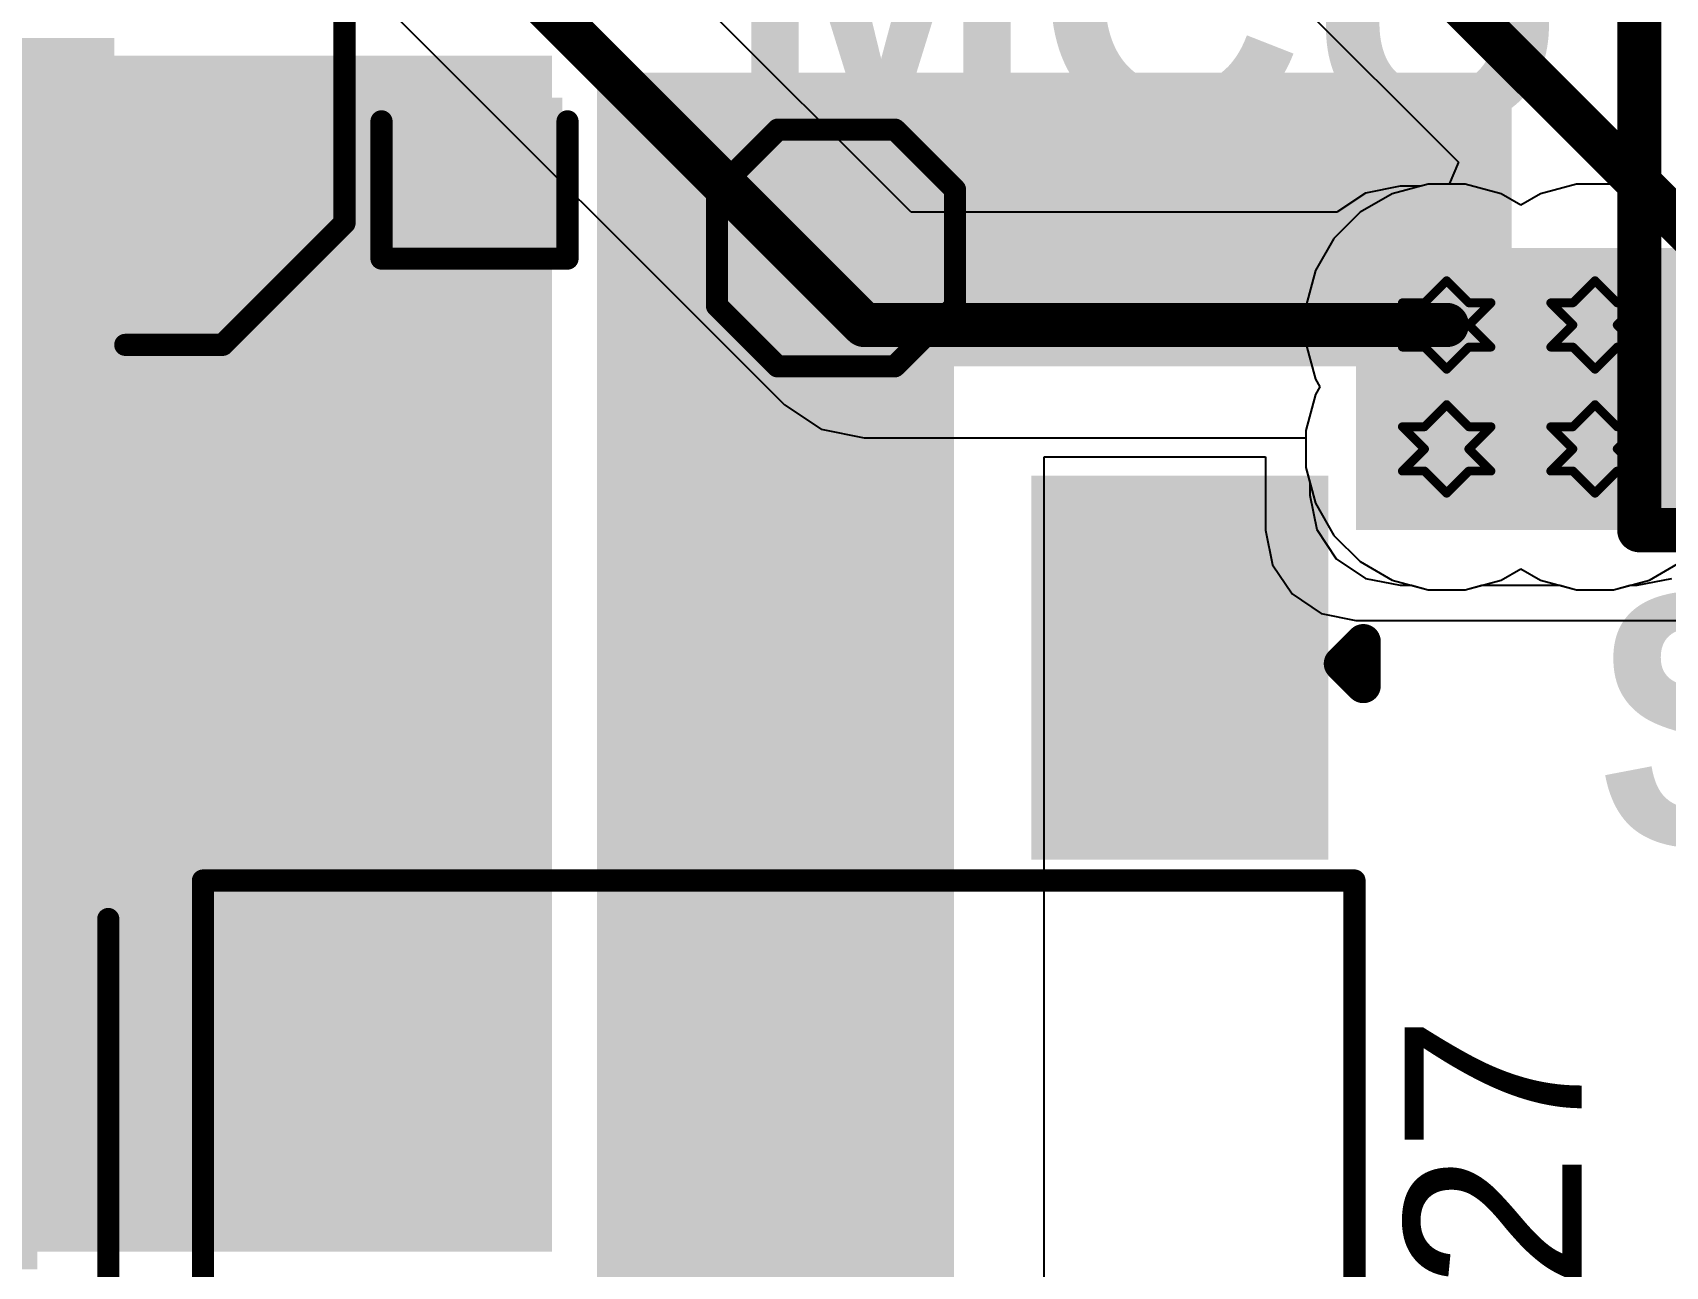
# Model space of a CAD drawing. Header units: inches. Extents: x -3 to 5437, y -3 to 5435.
# Drawn here: x 81.16 to 90.52, y 53.15 to 60.22 of the extents above; entities that cross this region are included whole.
import ezdxf

# ---------------------------------------------------------------- set-up
doc = ezdxf.new("R2010")
doc.units = ezdxf.units.IN
for name, color, linetype in [('Bottom Layer', 5, 'Continuous'), ('Bottom Solder', 6, 'Continuous'), ('Drill Drawing', 1, 'Continuous'), ('GND', 16, 'Continuous'), ('PWR', 76, 'Continuous'), ('Top Layer', 1, 'Continuous'), ('Top Overlay', 2, 'Continuous'), ('Top Paste', 8, 'Continuous'), ('Top Solder', 216, 'Continuous'), ('Via Holes', 16, 'Continuous')]:
    doc.layers.add(name, color=color, linetype=linetype)
doc.styles.add('Arial', font='', dxfattribs={"height": 0.2})
doc.styles.add('Arial_Bold', font='', dxfattribs={"height": 0.2})
doc.styles.get('Arial').set_extended_font_data('Arial')
doc.styles.get('Arial_Bold').set_extended_font_data('Arial', bold=True)

# ---------------------------------------------------------------- blocks, each defined once
blk = doc.blocks.new('SOT__223_16')
at = {"layer": 'Top Layer'}
for points in [[(-1.9, 4.05), (1.9, 4.05), (1.9, 2.05), (-1.9, 2.05)], [(-3.05, -2.05), (-1.55, -2.05), (-1.55, -4.05), (-3.05, -4.05)], [(-0.75, -2.05), (0.75, -2.05), (0.75, -4.05), (-0.75, -4.05)], [(1.55, -2.05), (3.05, -2.05), (3.05, -4.05), (1.55, -4.05)]]:
    blk.add_hatch(color=1, dxfattribs=at).paths.add_polyline_path(points)
at = {"layer": 'Top Paste'}
for points in [[(-1.9, 4.05), (1.9, 4.05), (1.9, 2.05), (-1.9, 2.05)], [(-3.05, -2.05), (-1.55, -2.05), (-1.55, -4.05), (-3.05, -4.05)], [(-0.75, -2.05), (0.75, -2.05), (0.75, -4.05), (-0.75, -4.05)], [(1.55, -2.05), (3.05, -2.05), (3.05, -4.05), (1.55, -4.05)]]:
    blk.add_hatch(color=8, dxfattribs=at).paths.add_polyline_path(points)
at = {"layer": 'Top Solder'}
for points in [[(-2.0016, 4.1516), (2.0016, 4.1516), (2.0016, 1.9484), (-2.0016, 1.9484)], [(-3.1516, -1.9484), (-1.4484, -1.9484), (-1.4484, -4.1516), (-3.1516, -4.1516)], [(-0.8516, -1.9484), (0.8516, -1.9484), (0.8516, -4.1516), (-0.8516, -4.1516)], [(1.4484, -1.9484), (3.1516, -1.9484), (3.1516, -4.1516), (1.4484, -4.1516)]]:
    blk.add_hatch(color=216, dxfattribs=at).paths.add_polyline_path(points)
at = {"layer": 'Top Overlay'}
for points in [[(3.302, 1.8034, 0.127, 0.127, 0), (-3.302, 1.8034, 0.127, 0.127, 0)], [(-3.302, 1.8034, 0.127, 0.127, 0), (-3.302, -1.8288, 0.127, 0.127, 0)], [(3.302, 1.8034, 0.127, 0.127, 0), (3.302, -1.8288, 0.127, 0.127, 0)], [(3.302, -1.8288, 0.127, 0.127, 0), (-3.302, -1.8288, 0.127, 0.127, 0)], [(-3.2258, -3.0734, 0.2, 0.2, 0), (-3.3528, -2.9464, 0.2, 0.2, 0)], [(-3.3528, -2.9464, 0.2, 0.2, 0), (-3.3528, -3.2004, 0.2, 0.2, 0)], [(-3.2258, -3.0734, 0.2, 0.2, 0), (-3.3528, -3.2004, 0.2, 0.2, 0)]]:
    blk.add_lwpolyline(points, format="xyseb", dxfattribs=at)
for points in [[(-3.3338, 1.8034, 0.0635, 0.0635, 1), (-3.2702, 1.8034, 0.0635, 0.0635, 1)], [(-3.3338, 1.8034, 0.0635, 0.0635, 1), (-3.2702, 1.8034, 0.0635, 0.0635, 1)], [(3.2702, 1.8034, 0.0635, 0.0635, 1), (3.3338, 1.8034, 0.0635, 0.0635, 1)], [(3.2702, 1.8034, 0.0635, 0.0635, 1), (3.3338, 1.8034, 0.0635, 0.0635, 1)], [(-3.3338, -1.8288, 0.0635, 0.0635, 1), (-3.2702, -1.8288, 0.0635, 0.0635, 1)], [(-3.3338, -1.8288, 0.0635, 0.0635, 1), (-3.2702, -1.8288, 0.0635, 0.0635, 1)], [(3.2702, -1.8288, 0.0635, 0.0635, 1), (3.3338, -1.8288, 0.0635, 0.0635, 1)], [(3.2702, -1.8288, 0.0635, 0.0635, 1), (3.3338, -1.8288, 0.0635, 0.0635, 1)], [(-3.4028, -2.9464, 0.1, 0.1, 1), (-3.3028, -2.9464, 0.1, 0.1, 1)], [(-3.4028, -2.9464, 0.1, 0.1, 1), (-3.3028, -2.9464, 0.1, 0.1, 1)], [(-3.2758, -3.0734, 0.1, 0.1, 1), (-3.1758, -3.0734, 0.1, 0.1, 1)], [(-3.2758, -3.0734, 0.1, 0.1, 1), (-3.1758, -3.0734, 0.1, 0.1, 1)], [(-3.4028, -3.2004, 0.1, 0.1, 1), (-3.3028, -3.2004, 0.1, 0.1, 1)], [(-3.4028, -3.2004, 0.1, 0.1, 1), (-3.3028, -3.2004, 0.1, 0.1, 1)]]:
    blk.add_lwpolyline(points, format="xyseb", close=True, dxfattribs=at)
blk = doc.blocks.new('C___0603_18')
at = {"layer": 'Top Layer'}
for points in [[(-0.381, 0.4445), (-0.381, -0.4445), (-1.143, -0.4445), (-1.143, 0.4445)], [(1.143, 0.4445), (1.143, -0.4445), (0.381, -0.4445), (0.381, 0.4445)]]:
    blk.add_hatch(color=1, dxfattribs=at).paths.add_polyline_path(points)
at = {"layer": 'Top Paste'}
for points in [[(-0.381, 0.4445), (-0.381, -0.4445), (-1.143, -0.4445), (-1.143, 0.4445)], [(1.143, 0.4445), (1.143, -0.4445), (0.381, -0.4445), (0.381, 0.4445)]]:
    blk.add_hatch(color=8, dxfattribs=at).paths.add_polyline_path(points)
at = {"layer": 'Top Solder'}
for points in [[(-0.321, 0.5045), (-0.321, -0.5045), (-1.203, -0.5045), (-1.203, 0.5045)], [(1.203, 0.5045), (1.203, -0.5045), (0.321, -0.5045), (0.321, 0.5045)]]:
    blk.add_hatch(color=216, dxfattribs=at).paths.add_polyline_path(points)
at = {"layer": 'Top Overlay'}
for points in [[(-0.4572, 0.5334, 0.127, 0.127, 0), (-1.2446, 0.5334, 0.127, 0.127, 0)], [(-1.2446, -0.5334, 0.127, 0.127, 0), (-1.2446, 0.5334, 0.127, 0.127, 0)], [(1.2446, 0.5334, 0.127, 0.127, 0), (0.4572, 0.5334, 0.127, 0.127, 0)], [(1.2446, -0.5334, 0.127, 0.127, 0), (1.2446, 0.5334, 0.127, 0.127, 0)], [(-0.4572, -0.5334, 0.127, 0.127, 0), (-1.2446, -0.5334, 0.127, 0.127, 0)], [(1.2446, -0.5334, 0.127, 0.127, 0), (0.4572, -0.5334, 0.127, 0.127, 0)]]:
    blk.add_lwpolyline(points, format="xyseb", dxfattribs=at)
for points in [[(-1.2764, 0.5334, 0.0635, 0.0635, 1), (-1.2128, 0.5334, 0.0635, 0.0635, 1)], [(-1.2764, 0.5334, 0.0635, 0.0635, 1), (-1.2128, 0.5334, 0.0635, 0.0635, 1)], [(-0.4889, 0.5334, 0.0635, 0.0635, 1), (-0.4254, 0.5334, 0.0635, 0.0635, 1)], [(0.4254, 0.5334, 0.0635, 0.0635, 1), (0.4889, 0.5334, 0.0635, 0.0635, 1)], [(1.2128, 0.5334, 0.0635, 0.0635, 1), (1.2764, 0.5334, 0.0635, 0.0635, 1)], [(1.2128, 0.5334, 0.0635, 0.0635, 1), (1.2764, 0.5334, 0.0635, 0.0635, 1)], [(-1.2764, -0.5334, 0.0635, 0.0635, 1), (-1.2128, -0.5334, 0.0635, 0.0635, 1)], [(-1.2764, -0.5334, 0.0635, 0.0635, 1), (-1.2128, -0.5334, 0.0635, 0.0635, 1)], [(-0.4889, -0.5334, 0.0635, 0.0635, 1), (-0.4254, -0.5334, 0.0635, 0.0635, 1)], [(0.4254, -0.5334, 0.0635, 0.0635, 1), (0.4889, -0.5334, 0.0635, 0.0635, 1)], [(1.2128, -0.5334, 0.0635, 0.0635, 1), (1.2764, -0.5334, 0.0635, 0.0635, 1)], [(1.2128, -0.5334, 0.0635, 0.0635, 1), (1.2764, -0.5334, 0.0635, 0.0635, 1)]]:
    blk.add_lwpolyline(points, format="xyseb", close=True, dxfattribs=at)
blk = doc.blocks.new('RVT1E100M0405__19')
at = {"layer": 'Top Layer'}
for points in [[(-3.1, 0.8), (-0.5, 0.8), (-0.5, -0.8), (-3.1, -0.8)], [(0.5, 0.8), (3.1, 0.8), (3.1, -0.8), (0.5, -0.8)]]:
    blk.add_hatch(color=1, dxfattribs=at).paths.add_polyline_path(points)
at = {"layer": 'Top Paste'}
for points in [[(-3.1, 0.8), (-0.5, 0.8), (-0.5, -0.8), (-3.1, -0.8)], [(0.5, 0.8), (3.1, 0.8), (3.1, -0.8), (0.5, -0.8)]]:
    blk.add_hatch(color=8, dxfattribs=at).paths.add_polyline_path(points)
at = {"layer": 'Top Solder'}
for points in [[(-3.2016, 0.9016), (-0.3984, 0.9016), (-0.3984, -0.9016), (-3.2016, -0.9016)], [(0.3984, 0.9016), (3.2016, 0.9016), (3.2016, -0.9016), (0.3984, -0.9016)]]:
    blk.add_hatch(color=216, dxfattribs=at).paths.add_polyline_path(points)
at = {"layer": 'Top Overlay'}
for points in [[(-1.4605, 2.2225, 0.127, 0.127, 0), (-2.159, 1.524, 0.127, 0.127, 0)], [(-1.4605, 2.2225, 0.127, 0.127, 0), (-1.27, 2.2225, 0.127, 0.127, 0)], [(-1.27, 2.2225, 0.127, 0.127, 0), (2.159, 2.2225, 0.127, 0.127, 0)], [(2.159, 2.2225, 0.127, 0.127, 0), (2.159, 0.9906, 0.127, 0.127, 0)], [(-2.7432, 1.651, 0.127, 0.127, 0), (-2.7432, 0.9398, 0.127, 0.127, 0)], [(-2.159, 1.524, 0.127, 0.127, 0), (-2.159, 0.9652, 0.127, 0.127, 0)], [(-3.0988, 1.2954, 0.127, 0.127, 0), (-2.3876, 1.2954, 0.127, 0.127, 0)], [(-2.159, -0.9652, 0.127, 0.127, 0), (-2.159, -1.524, 0.127, 0.127, 0)], [(2.159, -0.9906, 0.127, 0.127, 0), (2.159, -2.2225, 0.127, 0.127, 0)], [(-2.159, -1.524, 0.127, 0.127, 0), (-1.4605, -2.2225, 0.127, 0.127, 0)], [(-1.4605, -2.2225, 0.127, 0.127, 0), (-1.27, -2.2225, 0.127, 0.127, 0)], [(-1.27, -2.2225, 0.127, 0.127, 0), (2.159, -2.2225, 0.127, 0.127, 0)]]:
    blk.add_lwpolyline(points, format="xyseb", dxfattribs=at)
for points in [[(-1.4923, 2.2225, 0.0635, 0.0635, 1), (-1.4287, 2.2225, 0.0635, 0.0635, 1)], [(-1.4923, 2.2225, 0.0635, 0.0635, 1), (-1.4287, 2.2225, 0.0635, 0.0635, 1)], [(-1.3017, 2.2225, 0.0635, 0.0635, 1), (-1.2383, 2.2225, 0.0635, 0.0635, 1)], [(-1.3017, 2.2225, 0.0635, 0.0635, 1), (-1.2383, 2.2225, 0.0635, 0.0635, 1)], [(2.1273, 2.2225, 0.0635, 0.0635, 1), (2.1907, 2.2225, 0.0635, 0.0635, 1)], [(2.1273, 2.2225, 0.0635, 0.0635, 1), (2.1907, 2.2225, 0.0635, 0.0635, 1)], [(-2.775, 1.651, 0.0635, 0.0635, 1), (-2.7115, 1.651, 0.0635, 0.0635, 1)], [(-2.1907, 1.524, 0.0635, 0.0635, 1), (-2.1273, 1.524, 0.0635, 0.0635, 1)], [(-2.1907, 1.524, 0.0635, 0.0635, 1), (-2.1273, 1.524, 0.0635, 0.0635, 1)], [(-3.1305, 1.2954, 0.0635, 0.0635, 1), (-3.0671, 1.2954, 0.0635, 0.0635, 1)], [(-2.4194, 1.2954, 0.0635, 0.0635, 1), (-2.3559, 1.2954, 0.0635, 0.0635, 1)], [(2.1273, 0.9906, 0.0635, 0.0635, 1), (2.1907, 0.9906, 0.0635, 0.0635, 1)], [(-2.775, 0.9398, 0.0635, 0.0635, 1), (-2.7115, 0.9398, 0.0635, 0.0635, 1)], [(-2.1907, 0.9652, 0.0635, 0.0635, 1), (-2.1272, 0.9652, 0.0635, 0.0635, 1)], [(-2.1907, -0.9652, 0.0635, 0.0635, 1), (-2.1272, -0.9652, 0.0635, 0.0635, 1)], [(2.1273, -0.9906, 0.0635, 0.0635, 1), (2.1907, -0.9906, 0.0635, 0.0635, 1)], [(-2.1907, -1.524, 0.0635, 0.0635, 1), (-2.1273, -1.524, 0.0635, 0.0635, 1)], [(-2.1907, -1.524, 0.0635, 0.0635, 1), (-2.1273, -1.524, 0.0635, 0.0635, 1)], [(-1.4923, -2.2225, 0.0635, 0.0635, 1), (-1.4287, -2.2225, 0.0635, 0.0635, 1)], [(-1.4923, -2.2225, 0.0635, 0.0635, 1), (-1.4287, -2.2225, 0.0635, 0.0635, 1)], [(-1.3017, -2.2225, 0.0635, 0.0635, 1), (-1.2383, -2.2225, 0.0635, 0.0635, 1)], [(-1.3017, -2.2225, 0.0635, 0.0635, 1), (-1.2383, -2.2225, 0.0635, 0.0635, 1)], [(2.1273, -2.2225, 0.0635, 0.0635, 1), (2.1907, -2.2225, 0.0635, 0.0635, 1)], [(2.1273, -2.2225, 0.0635, 0.0635, 1), (2.1907, -2.2225, 0.0635, 0.0635, 1)]]:
    blk.add_lwpolyline(points, format="xyseb", close=True, dxfattribs=at)
blk = doc.blocks.new('T____________0_5___36')
at = {"layer": 'Top Layer'}
blk.add_hatch(color=1, dxfattribs=at).paths.add_polyline_path([(0.25, 0.5), (-0.25, 0.5), (-0.5, 0.25), (-0.5, -0.25), (-0.25, -0.5), (0.25, -0.5), (0.5, -0.25), (0.5, 0.25)])
at = {"layer": 'Top Paste'}
blk.add_hatch(color=8, dxfattribs=at).paths.add_polyline_path([(0.25, 0.5), (-0.25, 0.5), (-0.5, 0.25), (-0.5, -0.25), (-0.25, -0.5), (0.25, -0.5), (0.5, -0.25), (0.5, 0.25)])
at = {"layer": 'Top Solder'}
blk.add_hatch(color=216, dxfattribs=at).paths.add_polyline_path([(0.3008, 0.6016), (-0.3008, 0.6016), (-0.6016, 0.3008), (-0.6016, -0.3008), (-0.3008, -0.6016), (0.3008, -0.6016), (0.6016, -0.3008), (0.6016, 0.3008)])
at = {"layer": 'Top Overlay'}
for points in [[(-0.3355, 0.6795, 0.127, 0.127, 0), (-0.6819, 0.3332, 0.127, 0.127, 0)], [(0.3365, 0.6795, 0.127, 0.127, 0), (-0.3355, 0.6795, 0.127, 0.127, 0)], [(0.6836, 0.3324, 0.127, 0.127, 0), (0.3365, 0.6795, 0.127, 0.127, 0)], [(-0.6819, 0.3332, 0.127, 0.127, 0), (-0.6819, -0.3341, 0.127, 0.127, 0)], [(0.6836, 0.3324, 0.127, 0.127, 0), (0.6836, -0.3298, 0.127, 0.127, 0)], [(-0.3374, -0.6786, 0.127, 0.127, 0), (-0.6819, -0.3341, 0.127, 0.127, 0)], [(0.6836, -0.3298, 0.127, 0.127, 0), (0.3349, -0.6786, 0.127, 0.127, 0)], [(0.3349, -0.6786, 0.127, 0.127, 0), (-0.3374, -0.6786, 0.127, 0.127, 0)]]:
    blk.add_lwpolyline(points, format="xyseb", dxfattribs=at)
for points in [[(-0.3673, 0.6795, 0.0635, 0.0635, 1), (-0.3038, 0.6795, 0.0635, 0.0635, 1)], [(-0.3673, 0.6795, 0.0635, 0.0635, 1), (-0.3038, 0.6795, 0.0635, 0.0635, 1)], [(0.3047, 0.6795, 0.0635, 0.0635, 1), (0.3682, 0.6795, 0.0635, 0.0635, 1)], [(0.3047, 0.6795, 0.0635, 0.0635, 1), (0.3682, 0.6795, 0.0635, 0.0635, 1)], [(-0.7136, 0.3332, 0.0635, 0.0635, 1), (-0.6501, 0.3332, 0.0635, 0.0635, 1)], [(-0.7136, 0.3332, 0.0635, 0.0635, 1), (-0.6501, 0.3332, 0.0635, 0.0635, 1)], [(0.6519, 0.3324, 0.0635, 0.0635, 1), (0.7154, 0.3324, 0.0635, 0.0635, 1)], [(0.6519, 0.3324, 0.0635, 0.0635, 1), (0.7154, 0.3324, 0.0635, 0.0635, 1)], [(-0.7136, -0.3341, 0.0635, 0.0635, 1), (-0.6501, -0.3341, 0.0635, 0.0635, 1)], [(-0.7136, -0.3341, 0.0635, 0.0635, 1), (-0.6501, -0.3341, 0.0635, 0.0635, 1)], [(0.6519, -0.3298, 0.0635, 0.0635, 1), (0.7154, -0.3298, 0.0635, 0.0635, 1)], [(0.6519, -0.3298, 0.0635, 0.0635, 1), (0.7154, -0.3298, 0.0635, 0.0635, 1)], [(-0.3691, -0.6786, 0.0635, 0.0635, 1), (-0.3056, -0.6786, 0.0635, 0.0635, 1)], [(-0.3691, -0.6786, 0.0635, 0.0635, 1), (-0.3056, -0.6786, 0.0635, 0.0635, 1)], [(0.3031, -0.6786, 0.0635, 0.0635, 1), (0.3666, -0.6786, 0.0635, 0.0635, 1)], [(0.3031, -0.6786, 0.0635, 0.0635, 1), (0.3666, -0.6786, 0.0635, 0.0635, 1)]]:
    blk.add_lwpolyline(points, format="xyseb", close=True, dxfattribs=at)
blk = doc.blocks.new('SMA_39')
at = {"layer": 'Top Layer'}
for points in [[(-3.25, 0.85), (-0.75, 0.85), (-0.75, -0.85), (-3.25, -0.85)], [(0.75, 0.85), (3.25, 0.85), (3.25, -0.85), (0.75, -0.85)]]:
    blk.add_hatch(color=1, dxfattribs=at).paths.add_polyline_path(points)
at = {"layer": 'Top Overlay'}
for points in [[(-4.445, -1.4216), (-3.278, -1.4216), (-3.278, 1.4219), (-4.445, 1.4219)], [(-3.3, 0.924), (-2.596, 0.924), (-2.596, 1.4219), (-3.3, 1.4219)], [(-3.3, -1.4219), (-2.596, -1.4219), (-2.596, -0.924), (-3.3, -0.924)]]:
    blk.add_hatch(color=2, dxfattribs=at).paths.add_polyline_path(points)
at = {"layer": 'Top Paste'}
for points in [[(-3.25, 0.85), (-0.75, 0.85), (-0.75, -0.85), (-3.25, -0.85)], [(0.75, 0.85), (3.25, 0.85), (3.25, -0.85), (0.75, -0.85)]]:
    blk.add_hatch(color=8, dxfattribs=at).paths.add_polyline_path(points)
at = {"layer": 'Top Solder'}
for points in [[(-3.3516, 0.9516), (-0.6484, 0.9516), (-0.6484, -0.9516), (-3.3516, -0.9516)], [(0.6484, 0.9516), (3.3516, 0.9516), (3.3516, -0.9516), (0.6484, -0.9516)]]:
    blk.add_hatch(color=216, dxfattribs=at).paths.add_polyline_path(points)
at = {"layer": 'Top Overlay'}
for points in [[(2.0612, 1.3577, 0.127, 0.127, 0), (-2.6581, 1.3577, 0.127, 0.127, 0)], [(2.0612, 1.0122, 0.127, 0.127, 0), (2.0612, 1.3577, 0.127, 0.127, 0)], [(2.0612, -1.3577, 0.127, 0.127, 0), (2.0612, -1.0122, 0.127, 0.127, 0)], [(2.0612, -1.3577, 0.127, 0.127, 0), (-2.6581, -1.3577, 0.127, 0.127, 0)]]:
    blk.add_lwpolyline(points, format="xyseb", dxfattribs=at)
for points in [[(-2.6899, 1.3577, 0.0635, 0.0635, 1), (-2.6264, 1.3577, 0.0635, 0.0635, 1)], [(2.0295, 1.3577, 0.0635, 0.0635, 1), (2.093, 1.3577, 0.0635, 0.0635, 1)], [(2.0295, 1.3577, 0.0635, 0.0635, 1), (2.093, 1.3577, 0.0635, 0.0635, 1)], [(2.0295, 1.0122, 0.0635, 0.0635, 1), (2.093, 1.0122, 0.0635, 0.0635, 1)], [(2.0295, -1.0122, 0.0635, 0.0635, 1), (2.093, -1.0122, 0.0635, 0.0635, 1)], [(-2.6899, -1.3577, 0.0635, 0.0635, 1), (-2.6264, -1.3577, 0.0635, 0.0635, 1)], [(2.0295, -1.3577, 0.0635, 0.0635, 1), (2.093, -1.3577, 0.0635, 0.0635, 1)], [(2.0295, -1.3577, 0.0635, 0.0635, 1), (2.093, -1.3577, 0.0635, 0.0635, 1)]]:
    blk.add_lwpolyline(points, format="xyseb", close=True, dxfattribs=at)

msp = doc.modelspace()

# ---------------------------------------------------------------- hatches: boundary and pattern name
at = {"layer": 'Bottom Layer'}
h = msp.add_hatch(color=5, dxfattribs=at)
edge = h.paths.add_edge_path()
edge.add_arc((89.2683, 58.547), 0.3, 0, 360)
msp.add_hatch(color=5, dxfattribs=at).paths.add_polyline_path([(89.0016, 57.5711), (90.3607, 57.5711), (90.3607, 58.8256), (89.0016, 58.8256)])
h = msp.add_hatch(color=5, dxfattribs=at)
edge = h.paths.add_edge_path()
edge.add_arc((90.1192, 58.547), 0.3, 0, 360)
h = msp.add_hatch(color=5, dxfattribs=at)
edge = h.paths.add_edge_path()
edge.add_arc((89.2683, 57.8358), 0.3, 0, 360)
h = msp.add_hatch(color=5, dxfattribs=at)
edge = h.paths.add_edge_path()
edge.add_arc((90.1192, 57.8358), 0.3, 0, 360)
at = {"layer": 'Bottom Solder'}
h = msp.add_hatch(color=6, dxfattribs=at)
edge = h.paths.add_edge_path()
edge.add_arc((89.2683, 58.547), 0.15, 0, 360)
h = msp.add_hatch(color=6, dxfattribs=at)
edge = h.paths.add_edge_path()
edge.add_arc((90.1192, 58.547), 0.15, 0, 360)
h = msp.add_hatch(color=6, dxfattribs=at)
edge = h.paths.add_edge_path()
edge.add_arc((89.2683, 57.8358), 0.15, 0, 360)
h = msp.add_hatch(color=6, dxfattribs=at)
edge = h.paths.add_edge_path()
edge.add_arc((90.1192, 57.8358), 0.15, 0, 360)
at = {"layer": 'GND'}
h = msp.add_hatch(color=16, dxfattribs=at)
edge = h.paths.add_edge_path()
edge.add_arc((89.2683, 58.547), 0.3, 0, 360)
h = msp.add_hatch(color=16, dxfattribs=at)
edge = h.paths.add_edge_path()
edge.add_arc((90.1192, 58.547), 0.3, 0, 360)
h = msp.add_hatch(color=16, dxfattribs=at)
edge = h.paths.add_edge_path()
edge.add_arc((89.2683, 57.8358), 0.3, 0, 360)
h = msp.add_hatch(color=16, dxfattribs=at)
edge = h.paths.add_edge_path()
edge.add_arc((90.1192, 57.8358), 0.3, 0, 360)
at = {"layer": 'PWR'}
h = msp.add_hatch(color=76, dxfattribs=at)
edge = h.paths.add_edge_path()
edge.add_arc((89.2683, 58.547), 0.3, 0, 360)
h = msp.add_hatch(color=76, dxfattribs=at)
edge = h.paths.add_edge_path()
edge.add_arc((90.1192, 58.547), 0.3, 0, 360)
h = msp.add_hatch(color=76, dxfattribs=at)
edge = h.paths.add_edge_path()
edge.add_arc((89.2683, 57.8358), 0.3, 0, 360)
h = msp.add_hatch(color=76, dxfattribs=at)
edge = h.paths.add_edge_path()
edge.add_arc((90.1192, 57.8358), 0.3, 0, 360)
at = {"layer": 'Top Layer'}
for points in [[(79.385, 53.2306), (84.1375, 53.2306), (84.1375, 60.0918), (79.385, 60.0918)], [(84.3957, 59.9948), (84.3957, 44.577), (86.4422, 44.577), (86.4422, 59.9948)], [(86.0171, 58.309), (89.6406, 58.309), (89.6406, 59.9948), (86.0171, 59.9948)], [(88.7476, 57.3697), (92.0356, 57.3697), (92.0356, 58.9891), (88.7476, 58.9891)], [(82.6619, 53.4229), (82.6619, 57.0308), (75.9596, 57.0308), (75.9596, 53.4229)]]:
    msp.add_hatch(color=1, dxfattribs=at).paths.add_polyline_path(points)
h = msp.add_hatch(color=1, dxfattribs=at)
edge = h.paths.add_edge_path()
edge.add_arc((89.2683, 58.547), 0.3, 0, 360)
h = msp.add_hatch(color=1, dxfattribs=at)
edge = h.paths.add_edge_path()
edge.add_arc((90.1192, 58.547), 0.3, 0, 360)
h = msp.add_hatch(color=1, dxfattribs=at)
edge = h.paths.add_edge_path()
edge.add_arc((89.2683, 57.8358), 0.3, 0, 360)
h = msp.add_hatch(color=1, dxfattribs=at)
edge = h.paths.add_edge_path()
edge.add_arc((90.1192, 57.8358), 0.3, 0, 360)
at = {"layer": 'Top Solder'}
h = msp.add_hatch(color=216, dxfattribs=at)
edge = h.paths.add_edge_path()
edge.add_arc((89.2683, 58.547), 0.15, 0, 360)
h = msp.add_hatch(color=216, dxfattribs=at)
edge = h.paths.add_edge_path()
edge.add_arc((90.1192, 58.547), 0.15, 0, 360)
h = msp.add_hatch(color=216, dxfattribs=at)
edge = h.paths.add_edge_path()
edge.add_arc((89.2683, 57.8358), 0.15, 0, 360)
h = msp.add_hatch(color=216, dxfattribs=at)
edge = h.paths.add_edge_path()
edge.add_arc((90.1192, 57.8358), 0.15, 0, 360)
at = {"layer": 'Via Holes'}
h = msp.add_hatch(color=7, dxfattribs=at)
edge = h.paths.add_edge_path()
edge.add_arc((89.2683, 58.547), 0.15, 0, 360)
h = msp.add_hatch(color=7, dxfattribs=at)
edge = h.paths.add_edge_path()
edge.add_arc((90.1192, 58.547), 0.15, 0, 360)
h = msp.add_hatch(color=7, dxfattribs=at)
edge = h.paths.add_edge_path()
edge.add_arc((89.2683, 57.8358), 0.15, 0, 360)
h = msp.add_hatch(color=7, dxfattribs=at)
edge = h.paths.add_edge_path()
edge.add_arc((90.1192, 57.8358), 0.15, 0, 360)

# ---------------------------------------------------------------- linework, layer by layer
at = {"layer": 'Bottom Layer'}
for p, q in [((86.1964, 59.1944), (81.306, 64.0848)), ((85.3792, 63.4382), (89.3354, 59.482)), ((80.58, 62.9796), (85.4704, 58.0892)), ((89.3354, 59.482), (89.2828, 59.355)), ((88.8034, 59.3041), (88.6392, 59.1944)), ((89.0016, 59.3436), (88.8034, 59.3041)), ((89.1193, 59.3436), (89.0016, 59.3436)), ((89.1619, 59.355), (89.1193, 59.3436)), ((89.2828, 59.355), (89.1619, 59.355)), ((88.6392, 59.1944), (86.1964, 59.1944)), ((85.4704, 58.0892), (85.6804, 57.9488)), ((85.6804, 57.9488), (85.9282, 57.8996)), ((85.9282, 57.8996), (88.4603, 57.8996)), ((88.4603, 57.8996), (88.4603, 57.7294)), ((88.4603, 57.7294), (88.4837, 57.6422)), ((88.4837, 57.6422), (88.4837, 57.5711)), ((88.4837, 57.5711), (88.5231, 57.3729)), ((88.5231, 57.3729), (88.6354, 57.2049)), ((88.6354, 57.2049), (88.8034, 57.0926)), ((88.8034, 57.0926), (89.0016, 57.0532)), ((89.0016, 57.0532), (89.0672, 57.0532)), ((89.0672, 57.0532), (89.1619, 57.0278)), ((89.1619, 57.0278), (89.3747, 57.0278)), ((89.3747, 57.0278), (89.4694, 57.0532)), ((89.4694, 57.0532), (89.9181, 57.0532)), ((89.9181, 57.0532), (90.0128, 57.0278)), ((90.0128, 57.0278), (90.2256, 57.0278)), ((90.2256, 57.0278), (90.3203, 57.0532)), ((90.3203, 57.0532), (90.3607, 57.0532)), ((90.3607, 57.0532), (90.5589, 57.0926))]:
    msp.add_line(p, q, dxfattribs=at)
for points in [[(85.5609, 64.1721, 0.254, 0.254, 0), (95.7656, 53.9674, 0.254, 0.254, 0)], [(80.8482, 63.627, 0.254, 0.254, 0), (85.9282, 58.547, 0.254, 0.254, 0)], [(85.9282, 58.547, 0.254, 0.254, 0), (89.2683, 58.547, 0.254, 0.254, 0)]]:
    msp.add_lwpolyline(points, format="xyseb", dxfattribs=at)
for points in [[(85.8647, 58.547, 0.127, 0.127, 1), (85.9917, 58.547, 0.127, 0.127, 1)], [(85.8647, 58.547, 0.127, 0.127, 1), (85.9917, 58.547, 0.127, 0.127, 1)], [(89.2048, 58.547, 0.127, 0.127, 1), (89.3318, 58.547, 0.127, 0.127, 1)]]:
    msp.add_lwpolyline(points, format="xyseb", close=True, dxfattribs=at)
at = {"layer": 'Drill Drawing'}
for points in [[(89.1413, 58.674, 0.0508, 0.0508, 0), (89.2683, 58.801, 0.0508, 0.0508, 0)], [(89.2683, 58.801, 0.0508, 0.0508, 0), (89.3953, 58.674, 0.0508, 0.0508, 0)], [(89.9922, 58.674, 0.0508, 0.0508, 0), (90.1192, 58.801, 0.0508, 0.0508, 0)], [(90.1192, 58.801, 0.0508, 0.0508, 0), (90.2462, 58.674, 0.0508, 0.0508, 0)], [(89.0143, 58.674, 0.0508, 0.0508, 0), (89.1413, 58.547, 0.0508, 0.0508, 0)], [(89.0143, 58.674, 0.0508, 0.0508, 0), (89.1413, 58.674, 0.0508, 0.0508, 0)], [(89.3953, 58.674, 0.0508, 0.0508, 0), (89.5223, 58.674, 0.0508, 0.0508, 0)], [(89.3953, 58.547, 0.0508, 0.0508, 0), (89.5223, 58.674, 0.0508, 0.0508, 0)], [(89.8652, 58.674, 0.0508, 0.0508, 0), (89.9922, 58.547, 0.0508, 0.0508, 0)], [(89.8652, 58.674, 0.0508, 0.0508, 0), (89.9922, 58.674, 0.0508, 0.0508, 0)], [(90.2462, 58.674, 0.0508, 0.0508, 0), (90.3732, 58.674, 0.0508, 0.0508, 0)], [(90.2462, 58.547, 0.0508, 0.0508, 0), (90.3732, 58.674, 0.0508, 0.0508, 0)], [(89.0143, 58.42, 0.0508, 0.0508, 0), (89.1413, 58.547, 0.0508, 0.0508, 0)], [(89.3953, 58.547, 0.0508, 0.0508, 0), (89.5223, 58.42, 0.0508, 0.0508, 0)], [(89.8652, 58.42, 0.0508, 0.0508, 0), (89.9922, 58.547, 0.0508, 0.0508, 0)], [(90.2462, 58.547, 0.0508, 0.0508, 0), (90.3732, 58.42, 0.0508, 0.0508, 0)], [(89.0143, 58.42, 0.0508, 0.0508, 0), (89.1413, 58.42, 0.0508, 0.0508, 0)], [(89.1413, 58.42, 0.0508, 0.0508, 0), (89.2683, 58.293, 0.0508, 0.0508, 0)], [(89.2683, 58.293, 0.0508, 0.0508, 0), (89.3953, 58.42, 0.0508, 0.0508, 0)], [(89.3953, 58.42, 0.0508, 0.0508, 0), (89.5223, 58.42, 0.0508, 0.0508, 0)], [(89.8652, 58.42, 0.0508, 0.0508, 0), (89.9922, 58.42, 0.0508, 0.0508, 0)], [(89.9922, 58.42, 0.0508, 0.0508, 0), (90.1192, 58.293, 0.0508, 0.0508, 0)], [(90.1192, 58.293, 0.0508, 0.0508, 0), (90.2462, 58.42, 0.0508, 0.0508, 0)], [(90.2462, 58.42, 0.0508, 0.0508, 0), (90.3732, 58.42, 0.0508, 0.0508, 0)], [(89.1413, 57.9628, 0.0508, 0.0508, 0), (89.2683, 58.0898, 0.0508, 0.0508, 0)], [(89.2683, 58.0898, 0.0508, 0.0508, 0), (89.3953, 57.9628, 0.0508, 0.0508, 0)], [(89.9922, 57.9628, 0.0508, 0.0508, 0), (90.1192, 58.0898, 0.0508, 0.0508, 0)], [(90.1192, 58.0898, 0.0508, 0.0508, 0), (90.2462, 57.9628, 0.0508, 0.0508, 0)], [(89.0143, 57.9628, 0.0508, 0.0508, 0), (89.1413, 57.8358, 0.0508, 0.0508, 0)], [(89.0143, 57.9628, 0.0508, 0.0508, 0), (89.1413, 57.9628, 0.0508, 0.0508, 0)], [(89.3953, 57.9628, 0.0508, 0.0508, 0), (89.5223, 57.9628, 0.0508, 0.0508, 0)], [(89.3953, 57.8358, 0.0508, 0.0508, 0), (89.5223, 57.9628, 0.0508, 0.0508, 0)], [(89.8652, 57.9628, 0.0508, 0.0508, 0), (89.9922, 57.8358, 0.0508, 0.0508, 0)], [(89.8652, 57.9628, 0.0508, 0.0508, 0), (89.9922, 57.9628, 0.0508, 0.0508, 0)], [(90.2462, 57.9628, 0.0508, 0.0508, 0), (90.3732, 57.9628, 0.0508, 0.0508, 0)], [(90.2462, 57.8358, 0.0508, 0.0508, 0), (90.3732, 57.9628, 0.0508, 0.0508, 0)], [(89.0143, 57.7088, 0.0508, 0.0508, 0), (89.1413, 57.8358, 0.0508, 0.0508, 0)], [(89.3953, 57.8358, 0.0508, 0.0508, 0), (89.5223, 57.7088, 0.0508, 0.0508, 0)], [(89.8652, 57.7088, 0.0508, 0.0508, 0), (89.9922, 57.8358, 0.0508, 0.0508, 0)], [(90.2462, 57.8358, 0.0508, 0.0508, 0), (90.3732, 57.7088, 0.0508, 0.0508, 0)], [(89.0143, 57.7088, 0.0508, 0.0508, 0), (89.1413, 57.7088, 0.0508, 0.0508, 0)], [(89.1413, 57.7088, 0.0508, 0.0508, 0), (89.2683, 57.5818, 0.0508, 0.0508, 0)], [(89.2683, 57.5818, 0.0508, 0.0508, 0), (89.3953, 57.7088, 0.0508, 0.0508, 0)], [(89.3953, 57.7088, 0.0508, 0.0508, 0), (89.5223, 57.7088, 0.0508, 0.0508, 0)], [(89.8652, 57.7088, 0.0508, 0.0508, 0), (89.9922, 57.7088, 0.0508, 0.0508, 0)], [(89.9922, 57.7088, 0.0508, 0.0508, 0), (90.1192, 57.5818, 0.0508, 0.0508, 0)], [(90.1192, 57.5818, 0.0508, 0.0508, 0), (90.2462, 57.7088, 0.0508, 0.0508, 0)], [(90.2462, 57.7088, 0.0508, 0.0508, 0), (90.3732, 57.7088, 0.0508, 0.0508, 0)]]:
    msp.add_lwpolyline(points, format="xyseb", dxfattribs=at)
for points in [[(89.2556, 58.801, 0.0254, 0.0254, 1), (89.281, 58.801, 0.0254, 0.0254, 1)], [(89.2556, 58.801, 0.0254, 0.0254, 1), (89.281, 58.801, 0.0254, 0.0254, 1)], [(90.1065, 58.801, 0.0254, 0.0254, 1), (90.1319, 58.801, 0.0254, 0.0254, 1)], [(90.1065, 58.801, 0.0254, 0.0254, 1), (90.1319, 58.801, 0.0254, 0.0254, 1)], [(89.0016, 58.674, 0.0254, 0.0254, 1), (89.027, 58.674, 0.0254, 0.0254, 1)], [(89.0016, 58.674, 0.0254, 0.0254, 1), (89.027, 58.674, 0.0254, 0.0254, 1)], [(89.1286, 58.674, 0.0254, 0.0254, 1), (89.154, 58.674, 0.0254, 0.0254, 1)], [(89.1286, 58.674, 0.0254, 0.0254, 1), (89.154, 58.674, 0.0254, 0.0254, 1)], [(89.3826, 58.674, 0.0254, 0.0254, 1), (89.408, 58.674, 0.0254, 0.0254, 1)], [(89.3826, 58.674, 0.0254, 0.0254, 1), (89.408, 58.674, 0.0254, 0.0254, 1)], [(89.5096, 58.674, 0.0254, 0.0254, 1), (89.535, 58.674, 0.0254, 0.0254, 1)], [(89.5096, 58.674, 0.0254, 0.0254, 1), (89.535, 58.674, 0.0254, 0.0254, 1)], [(89.8525, 58.674, 0.0254, 0.0254, 1), (89.8779, 58.674, 0.0254, 0.0254, 1)], [(89.8525, 58.674, 0.0254, 0.0254, 1), (89.8779, 58.674, 0.0254, 0.0254, 1)], [(89.9795, 58.674, 0.0254, 0.0254, 1), (90.0049, 58.674, 0.0254, 0.0254, 1)], [(89.9795, 58.674, 0.0254, 0.0254, 1), (90.0049, 58.674, 0.0254, 0.0254, 1)], [(90.2335, 58.674, 0.0254, 0.0254, 1), (90.2589, 58.674, 0.0254, 0.0254, 1)], [(90.2335, 58.674, 0.0254, 0.0254, 1), (90.2589, 58.674, 0.0254, 0.0254, 1)], [(90.3605, 58.674, 0.0254, 0.0254, 1), (90.3859, 58.674, 0.0254, 0.0254, 1)], [(90.3605, 58.674, 0.0254, 0.0254, 1), (90.3859, 58.674, 0.0254, 0.0254, 1)], [(89.1286, 58.547, 0.0254, 0.0254, 1), (89.154, 58.547, 0.0254, 0.0254, 1)], [(89.1286, 58.547, 0.0254, 0.0254, 1), (89.154, 58.547, 0.0254, 0.0254, 1)], [(89.3826, 58.547, 0.0254, 0.0254, 1), (89.408, 58.547, 0.0254, 0.0254, 1)], [(89.3826, 58.547, 0.0254, 0.0254, 1), (89.408, 58.547, 0.0254, 0.0254, 1)], [(89.9795, 58.547, 0.0254, 0.0254, 1), (90.0049, 58.547, 0.0254, 0.0254, 1)], [(89.9795, 58.547, 0.0254, 0.0254, 1), (90.0049, 58.547, 0.0254, 0.0254, 1)], [(90.2335, 58.547, 0.0254, 0.0254, 1), (90.2589, 58.547, 0.0254, 0.0254, 1)], [(90.2335, 58.547, 0.0254, 0.0254, 1), (90.2589, 58.547, 0.0254, 0.0254, 1)], [(89.0016, 58.42, 0.0254, 0.0254, 1), (89.027, 58.42, 0.0254, 0.0254, 1)], [(89.0016, 58.42, 0.0254, 0.0254, 1), (89.027, 58.42, 0.0254, 0.0254, 1)], [(89.1286, 58.42, 0.0254, 0.0254, 1), (89.154, 58.42, 0.0254, 0.0254, 1)], [(89.1286, 58.42, 0.0254, 0.0254, 1), (89.154, 58.42, 0.0254, 0.0254, 1)], [(89.3826, 58.42, 0.0254, 0.0254, 1), (89.408, 58.42, 0.0254, 0.0254, 1)], [(89.3826, 58.42, 0.0254, 0.0254, 1), (89.408, 58.42, 0.0254, 0.0254, 1)], [(89.5096, 58.42, 0.0254, 0.0254, 1), (89.535, 58.42, 0.0254, 0.0254, 1)], [(89.5096, 58.42, 0.0254, 0.0254, 1), (89.535, 58.42, 0.0254, 0.0254, 1)], [(89.8525, 58.42, 0.0254, 0.0254, 1), (89.8779, 58.42, 0.0254, 0.0254, 1)], [(89.8525, 58.42, 0.0254, 0.0254, 1), (89.8779, 58.42, 0.0254, 0.0254, 1)], [(89.9795, 58.42, 0.0254, 0.0254, 1), (90.0049, 58.42, 0.0254, 0.0254, 1)], [(89.9795, 58.42, 0.0254, 0.0254, 1), (90.0049, 58.42, 0.0254, 0.0254, 1)], [(90.2335, 58.42, 0.0254, 0.0254, 1), (90.2589, 58.42, 0.0254, 0.0254, 1)], [(90.2335, 58.42, 0.0254, 0.0254, 1), (90.2589, 58.42, 0.0254, 0.0254, 1)], [(90.3605, 58.42, 0.0254, 0.0254, 1), (90.3859, 58.42, 0.0254, 0.0254, 1)], [(90.3605, 58.42, 0.0254, 0.0254, 1), (90.3859, 58.42, 0.0254, 0.0254, 1)], [(89.2556, 58.293, 0.0254, 0.0254, 1), (89.281, 58.293, 0.0254, 0.0254, 1)], [(89.2556, 58.293, 0.0254, 0.0254, 1), (89.281, 58.293, 0.0254, 0.0254, 1)], [(90.1065, 58.293, 0.0254, 0.0254, 1), (90.1319, 58.293, 0.0254, 0.0254, 1)], [(90.1065, 58.293, 0.0254, 0.0254, 1), (90.1319, 58.293, 0.0254, 0.0254, 1)], [(89.2556, 58.0898, 0.0254, 0.0254, 1), (89.281, 58.0898, 0.0254, 0.0254, 1)], [(89.2556, 58.0898, 0.0254, 0.0254, 1), (89.281, 58.0898, 0.0254, 0.0254, 1)], [(90.1065, 58.0898, 0.0254, 0.0254, 1), (90.1319, 58.0898, 0.0254, 0.0254, 1)], [(90.1065, 58.0898, 0.0254, 0.0254, 1), (90.1319, 58.0898, 0.0254, 0.0254, 1)], [(89.0016, 57.9628, 0.0254, 0.0254, 1), (89.027, 57.9628, 0.0254, 0.0254, 1)], [(89.0016, 57.9628, 0.0254, 0.0254, 1), (89.027, 57.9628, 0.0254, 0.0254, 1)], [(89.1286, 57.9628, 0.0254, 0.0254, 1), (89.154, 57.9628, 0.0254, 0.0254, 1)], [(89.1286, 57.9628, 0.0254, 0.0254, 1), (89.154, 57.9628, 0.0254, 0.0254, 1)], [(89.3826, 57.9628, 0.0254, 0.0254, 1), (89.408, 57.9628, 0.0254, 0.0254, 1)], [(89.3826, 57.9628, 0.0254, 0.0254, 1), (89.408, 57.9628, 0.0254, 0.0254, 1)], [(89.5096, 57.9628, 0.0254, 0.0254, 1), (89.535, 57.9628, 0.0254, 0.0254, 1)], [(89.5096, 57.9628, 0.0254, 0.0254, 1), (89.535, 57.9628, 0.0254, 0.0254, 1)], [(89.8525, 57.9628, 0.0254, 0.0254, 1), (89.8779, 57.9628, 0.0254, 0.0254, 1)], [(89.8525, 57.9628, 0.0254, 0.0254, 1), (89.8779, 57.9628, 0.0254, 0.0254, 1)], [(89.9795, 57.9628, 0.0254, 0.0254, 1), (90.0049, 57.9628, 0.0254, 0.0254, 1)], [(89.9795, 57.9628, 0.0254, 0.0254, 1), (90.0049, 57.9628, 0.0254, 0.0254, 1)], [(90.2335, 57.9628, 0.0254, 0.0254, 1), (90.2589, 57.9628, 0.0254, 0.0254, 1)], [(90.2335, 57.9628, 0.0254, 0.0254, 1), (90.2589, 57.9628, 0.0254, 0.0254, 1)], [(90.3605, 57.9628, 0.0254, 0.0254, 1), (90.3859, 57.9628, 0.0254, 0.0254, 1)], [(90.3605, 57.9628, 0.0254, 0.0254, 1), (90.3859, 57.9628, 0.0254, 0.0254, 1)], [(89.1286, 57.8358, 0.0254, 0.0254, 1), (89.154, 57.8358, 0.0254, 0.0254, 1)], [(89.1286, 57.8358, 0.0254, 0.0254, 1), (89.154, 57.8358, 0.0254, 0.0254, 1)], [(89.3826, 57.8358, 0.0254, 0.0254, 1), (89.408, 57.8358, 0.0254, 0.0254, 1)], [(89.3826, 57.8358, 0.0254, 0.0254, 1), (89.408, 57.8358, 0.0254, 0.0254, 1)], [(89.9795, 57.8358, 0.0254, 0.0254, 1), (90.0049, 57.8358, 0.0254, 0.0254, 1)], [(89.9795, 57.8358, 0.0254, 0.0254, 1), (90.0049, 57.8358, 0.0254, 0.0254, 1)], [(90.2335, 57.8358, 0.0254, 0.0254, 1), (90.2589, 57.8358, 0.0254, 0.0254, 1)], [(90.2335, 57.8358, 0.0254, 0.0254, 1), (90.2589, 57.8358, 0.0254, 0.0254, 1)], [(89.0016, 57.7088, 0.0254, 0.0254, 1), (89.027, 57.7088, 0.0254, 0.0254, 1)], [(89.0016, 57.7088, 0.0254, 0.0254, 1), (89.027, 57.7088, 0.0254, 0.0254, 1)], [(89.1286, 57.7088, 0.0254, 0.0254, 1), (89.154, 57.7088, 0.0254, 0.0254, 1)], [(89.1286, 57.7088, 0.0254, 0.0254, 1), (89.154, 57.7088, 0.0254, 0.0254, 1)], [(89.3826, 57.7088, 0.0254, 0.0254, 1), (89.408, 57.7088, 0.0254, 0.0254, 1)], [(89.3826, 57.7088, 0.0254, 0.0254, 1), (89.408, 57.7088, 0.0254, 0.0254, 1)], [(89.5096, 57.7088, 0.0254, 0.0254, 1), (89.535, 57.7088, 0.0254, 0.0254, 1)], [(89.5096, 57.7088, 0.0254, 0.0254, 1), (89.535, 57.7088, 0.0254, 0.0254, 1)], [(89.8525, 57.7088, 0.0254, 0.0254, 1), (89.8779, 57.7088, 0.0254, 0.0254, 1)], [(89.8525, 57.7088, 0.0254, 0.0254, 1), (89.8779, 57.7088, 0.0254, 0.0254, 1)], [(89.9795, 57.7088, 0.0254, 0.0254, 1), (90.0049, 57.7088, 0.0254, 0.0254, 1)], [(89.9795, 57.7088, 0.0254, 0.0254, 1), (90.0049, 57.7088, 0.0254, 0.0254, 1)], [(90.2335, 57.7088, 0.0254, 0.0254, 1), (90.2589, 57.7088, 0.0254, 0.0254, 1)], [(90.2335, 57.7088, 0.0254, 0.0254, 1), (90.2589, 57.7088, 0.0254, 0.0254, 1)], [(90.3605, 57.7088, 0.0254, 0.0254, 1), (90.3859, 57.7088, 0.0254, 0.0254, 1)], [(90.3605, 57.7088, 0.0254, 0.0254, 1), (90.3859, 57.7088, 0.0254, 0.0254, 1)], [(89.2556, 57.5818, 0.0254, 0.0254, 1), (89.281, 57.5818, 0.0254, 0.0254, 1)], [(89.2556, 57.5818, 0.0254, 0.0254, 1), (89.281, 57.5818, 0.0254, 0.0254, 1)], [(90.1065, 57.5818, 0.0254, 0.0254, 1), (90.1319, 57.5818, 0.0254, 0.0254, 1)], [(90.1065, 57.5818, 0.0254, 0.0254, 1), (90.1319, 57.5818, 0.0254, 0.0254, 1)]]:
    msp.add_lwpolyline(points, format="xyseb", close=True, dxfattribs=at)
at = {"layer": 'GND'}
for p, q in [((88.9564, 59.2999), (88.7722, 59.1936)), ((89.1619, 59.355), (88.9564, 59.2999)), ((89.3747, 59.355), (89.1619, 59.355)), ((89.5802, 59.2999), (89.3747, 59.355)), ((89.6937, 59.2344), (89.5802, 59.2999)), ((89.8073, 59.2999), (89.6937, 59.2344)), ((90.0128, 59.355), (89.8073, 59.2999)), ((90.2256, 59.355), (90.0128, 59.355)), ((90.4311, 59.2999), (90.2256, 59.355)), ((90.6153, 59.1936), (90.4311, 59.2999)), ((88.7722, 59.1936), (88.6217, 59.0431)), ((88.6217, 59.0431), (88.5154, 58.8589)), ((88.5154, 58.8589), (88.4603, 58.6534)), ((88.4603, 58.6534), (88.4603, 58.4406)), ((88.4603, 58.4406), (88.5154, 58.2351)), ((88.5154, 58.1477), (88.4603, 57.9422)), ((88.5154, 58.2351), (88.5406, 58.1914)), ((88.5406, 58.1914), (88.5154, 58.1477)), ((88.4603, 57.9422), (88.4603, 57.7294)), ((88.4603, 57.7294), (88.5154, 57.5239)), ((88.5154, 57.5239), (88.6217, 57.3397)), ((88.6217, 57.3397), (88.7722, 57.1892)), ((88.7722, 57.1892), (88.9564, 57.0829)), ((89.5802, 57.0829), (89.6937, 57.1484)), ((89.6937, 57.1484), (89.8073, 57.0829)), ((90.4311, 57.0829), (90.6153, 57.1892)), ((88.9564, 57.0829), (89.1619, 57.0278)), ((89.1619, 57.0278), (89.3747, 57.0278)), ((89.3747, 57.0278), (89.5802, 57.0829)), ((89.8073, 57.0829), (90.0128, 57.0278)), ((90.0128, 57.0278), (90.2256, 57.0278)), ((90.2256, 57.0278), (90.4311, 57.0829))]:
    msp.add_line(p, q, dxfattribs=at)
at = {"layer": 'Top Layer'}
for p, q in [((86.9602, 51.9886), (86.9602, 57.7911)), ((86.9602, 57.7911), (88.2296, 57.7911)), ((88.2296, 57.7911), (88.2296, 57.3697)), ((88.2296, 57.3697), (88.2691, 57.1715)), ((88.2691, 57.1715), (88.3814, 57.0034)), ((88.3814, 57.0034), (88.5494, 56.8912)), ((88.5494, 56.8912), (88.7476, 56.8517)), ((88.7476, 56.8517), (92.0356, 56.8517))]:
    msp.add_line(p, q, dxfattribs=at)
at = {"layer": 'Top Overlay'}
for points in [[(90.3732, 57.3697, 0.254, 0.254, 0), (90.3732, 63.0682, 0.254, 0.254, 0)], [(90.3732, 57.3697, 0.254, 0.254, 0), (92.71, 57.3697, 0.254, 0.254, 0)]]:
    msp.add_lwpolyline(points, format="xyseb", dxfattribs=at)
msp.add_lwpolyline([(90.3097, 57.3697, 0.127, 0.127, 1), (90.4367, 57.3697, 0.127, 0.127, 1)], format="xyseb", close=True, dxfattribs=at)
msp.add_lwpolyline([(90.3097, 57.3697, 0.127, 0.127, 1), (90.4367, 57.3697, 0.127, 0.127, 1)], format="xyseb", close=True, dxfattribs=at)

# ---------------------------------------------------------------- block references
for name, p, rotation in [('RVT1E100M0405__19', (80.725, 60.5918), 90), ('C___0603_18', (83.693, 60.1726), 270), ('T____________0_5___36', (85.7671, 58.9891), 180), ('SOT__223_16', (85.4376, 53.5306), 180), ('SMA_39', (80.235, 52.4806), 270)]:
    msp.add_blockref(name, p, dxfattribs=dict(rotation=rotation))

# ---------------------------------------------------------------- texts
for s, height, rotation, style, p in [('MCU', 1.524, 360, 'Arial_Bold', (85.1374, 59.6898)), ('U27', 1.016, 90, 'Arial', (90.0428, 51.9858))]:
    msp.add_text(s, height=height, rotation=rotation, dxfattribs=dict(at, style=style)).set_placement(p)
at = {"layer": 'Top Overlay', "style": 'Arial_Bold'}
msp.add_text('$', height=1.524, dxfattribs=at).set_placement((90.1492, 55.5227))

doc.saveas('drawing.dxf')
